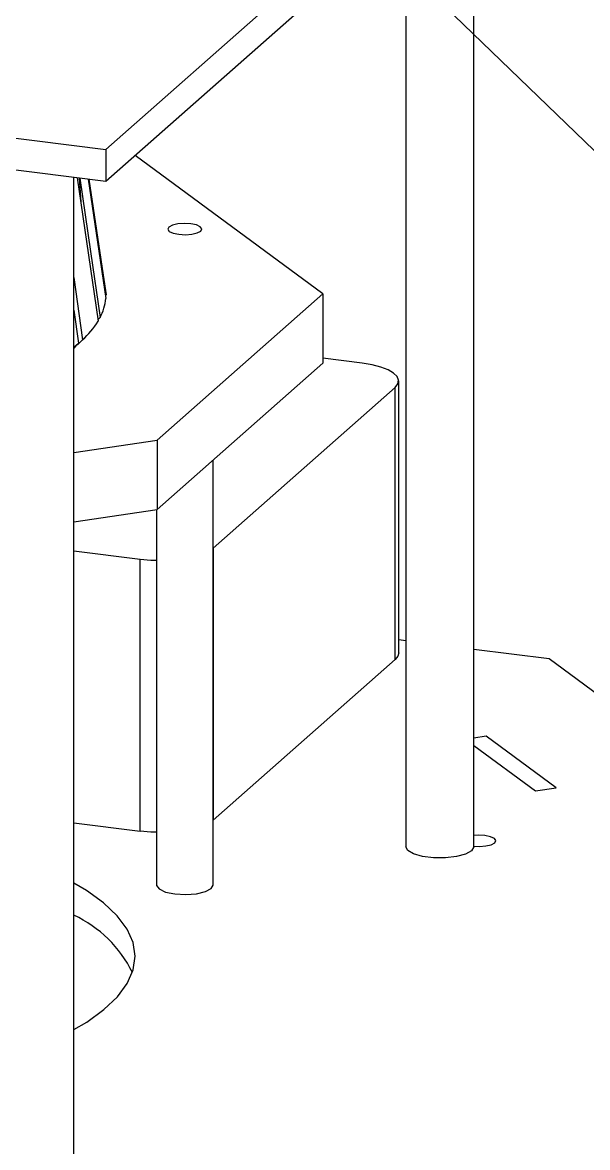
# Model space of a CAD drawing. Header units: millimetres. Extents: x 0 to 297, y 0 to 210.
# Drawn here: x 156.39 to 164.72, y 153.85 to 170.42 of the extents above; entities that cross this region are included whole.
import ezdxf

# ---------------------------------------------------------------- set-up
doc = ezdxf.new("R2010")
doc.units = ezdxf.units.MM
doc.layers.add('图框', color=7, linetype='Continuous')
doc.dimstyles.new('SLDDIMSTYLE0', dxfattribs={"dimtxt": 0.18, "dimasz": 1.016, "dimexe": 0, "dimexo": 0.0625, "dimgap": 0, "dimtad": 0, "dimtih": 1, "dimtoh": 1, "dimdec": 0, "dimrnd": 1e-09, "dimzin": 0, "dimdsep": 46, "dimtxsty": 'Standard', "dimblk1": 'DOT', "dimblk2": 'DOT', "dimsah": 1, "dimcen": 0.09, "dimadec": 0, "dimazin": 0, "dimtfac": 1.016, "dimtdec": 0, "dimtofl": 0, "dimtmove": 0, "dimatfit": 3, "dimldrblk": 'DOT', "dimfxl": 1, "dimfrac": 2, "dimtolj": 1, "dimtzin": 0, "dimarcsym": 0})

# ---------------------------------------------------------------- blocks, each defined once
blk = doc.blocks.new('_Dot')
at = {"color": 0, "linetype": 'ByBlock', "lineweight": -2}
blk.add_line((-0.5, 0), (-1, 0), dxfattribs=at)
at = {"color": 0, "linetype": 'ByBlock', "const_width": 0.5}
blk.add_lwpolyline([(-0.25, 0, 1), (0.25, 0, 1)], format="xyb", close=True, dxfattribs=at)

msp = doc.modelspace()

# ---------------------------------------------------------------- linework, layer by layer
at = {"color": 7, "linetype": 'Continuous', "lineweight": 25}
for p, q in [((157.617, 168.554), (164.688, 174.791)), ((157.617, 168.083), (164.688, 174.319)), ((163.04, 158.282), (163.04, 172.866)), ((162.04, 171.984), (162.04, 158.282)), ((138.909, 170.911), (157.617, 168.554)), ((138.909, 170.44), (157.617, 168.083)), ((157.617, 168.554), (157.617, 168.083)), ((160.814, 166.424), (158.05, 168.465)), ((157.148, 153.086), (157.148, 168.142)), ((157.224, 168.133), (157.249, 167.774)), ((157.613, 166.506), (157.373, 168.114)), ((157.148, 166.667), (157.273, 165.749)), ((157.62, 166.413), (157.612, 166.404)), ((158.373, 164.272), (160.814, 166.424)), ((160.814, 166.424), (160.814, 165.403)), ((157.148, 166.185), (157.214, 165.697)), ((157.534, 166.076), (157.5, 166.041)), ((157.27, 165.742), (157.339, 165.813)), ((157.199, 165.681), (157.206, 165.68)), ((158.373, 163.25), (160.814, 165.403)), ((161.394, 165.403), (160.814, 165.476)), ((159.198, 162.681), (161.879, 165.045)), ((161.879, 161.038), (161.879, 165.045)), ((161.933, 161.137), (161.933, 165.143)), ((157.148, 164.087), (158.373, 164.272)), ((158.373, 164.272), (158.373, 163.25)), ((159.197, 157.717), (159.197, 163.977)), ((157.148, 163.066), (158.373, 163.25)), ((158.364, 163.249), (158.364, 157.717)), ((157.148, 162.642), (158.124, 162.519)), ((159.198, 162.681), (159.198, 158.674)), ((158.124, 158.512), (158.124, 162.519)), ((162.04, 161.315), (161.933, 161.329)), ((164.149, 161.049), (163.04, 161.189)), ((159.198, 158.674), (161.879, 161.038)), ((169.83, 156.855), (164.149, 161.049)), ((163.224, 159.909), (163.04, 159.881)), ((163.224, 159.909), (163.04, 159.881)), ((164.253, 159.15), (163.224, 159.909)), ((164.253, 159.15), (163.224, 159.909)), ((163.04, 159.775), (163.949, 159.104)), ((163.04, 159.775), (163.949, 159.104)), ((163.949, 159.104), (164.253, 159.15)), ((163.949, 159.104), (164.253, 159.15)), ((157.148, 158.635), (158.124, 158.512))]:
    msp.add_line(p, q, dxfattribs=at)
at = {"color": 7, "linetype": 'Continuous', "lineweight": 25, "flags": 128}
for points in [[(157.196, 168.136), (157.362, 166.993), (157.503, 166.022)], [(157.236, 168.131), (157.393, 167.048), (157.534, 166.076)], [(157.356, 168.116), (157.475, 167.321), (157.618, 166.358)], [(157.367, 168.115), (157.477, 167.377), (157.62, 166.413)], [(158.869, 167.458), (158.773, 167.464), (158.678, 167.456), (158.598, 167.438), (158.547, 167.41), (158.531, 167.378), (158.553, 167.346), (158.61, 167.32), (158.692, 167.303), (158.789, 167.297), (158.884, 167.305), (158.963, 167.323), (159.015, 167.351), (159.031, 167.383), (159.009, 167.415), (158.952, 167.441), (158.869, 167.458)], [(157.273, 165.749), (157.236, 165.71), (157.206, 165.68)], [(157.27, 165.742), (157.241, 165.713), (157.206, 165.68)], [(157.148, 165.643), (157.175, 165.664), (157.214, 165.697)], [(157.214, 165.697), (157.177, 165.658), (157.148, 165.628)], [(161.879, 165.045), (161.921, 165.098), (161.932, 165.152), (161.911, 165.206), (161.859, 165.258), (161.777, 165.305), (161.67, 165.346), (161.54, 165.379), (161.394, 165.403)], [(158.124, 162.519), (158.281, 162.505), (158.364, 162.502)], [(161.933, 161.137), (161.921, 161.091), (161.879, 161.038)], [(158.364, 158.495), (158.281, 158.498), (158.124, 158.512)], [(163.04, 158.29), (163.124, 158.286), (163.219, 158.293), (163.298, 158.312), (163.35, 158.34), (163.366, 158.372), (163.344, 158.403), (163.287, 158.43), (163.204, 158.447), (163.108, 158.452), (163.04, 158.448)], [(163.008, 158.223), (162.919, 158.174), (162.785, 158.137), (162.621, 158.118), (162.447, 158.119), (162.285, 158.139), (162.153, 158.177), (162.068, 158.227), (162.04, 158.282)], [(163.04, 158.282), (163.04, 158.28), (163.008, 158.223)], [(157.148, 155.588), (157.336, 155.7), (157.59, 155.883), (157.79, 156.073), (157.934, 156.268), (158.02, 156.467), (158.049, 156.668), (158.019, 156.87), (157.931, 157.069), (157.786, 157.264), (157.585, 157.454), (157.33, 157.636), (157.148, 157.744)], [(158.364, 157.717), (158.364, 157.712), (158.401, 157.66), (158.495, 157.615), (158.633, 157.587), (158.794, 157.578), (158.952, 157.59), (159.084, 157.622), (159.17, 157.668), (159.197, 157.717)]]:
    msp.add_lwpolyline(points, dxfattribs=at)
at = {"color": 7, "linetype": 'Continuous', "lineweight": 25}
for centre, radius, start, end in [((156.967, 166.409), 0.653, 0.3652, 8.5095), ((156.889, 166.423), 0.732, 331.7407, 354.893), ((156.408, 166.712), 1.295, 311.9441, 327.7584), ((156.39, 155.636), 1.803, 26.13, 65.1525)]:
    msp.add_arc(centre, radius, start, end, dxfattribs=at)

# ---------------------------------------------------------------- leaders
at = {"layer": '图框'}
msp.add_leader([(152.418, 180.505), (191.684, 142.586)], dimstyle='SLDDIMSTYLE0', dxfattribs=at)

doc.saveas('drawing.dxf')
